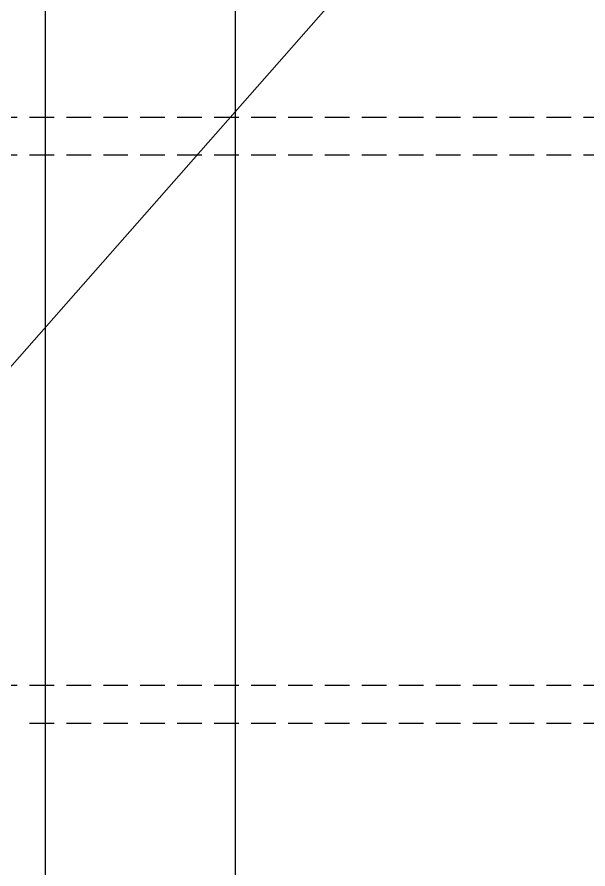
# Model space of a CAD drawing. Header units: millimetres. Extents: x 183355 to 194386, y -190559 to -183233.
# Drawn here: x 186319.7 to 186470.4, y -184347.4 to -184122.5 of the extents above; entities that cross this region are included whole.
import ezdxf

# ---------------------------------------------------------------- set-up
doc = ezdxf.new("R2010")
doc.units = ezdxf.units.MM
doc.header["$LTSCALE"] = 13
doc.linetypes.add('DASHED', pattern=[0.75, 0.5, -0.25])
doc.layers.add('4虚线层', color=6, linetype='DASHED')
doc.layers.add('标注、文本', color=3, linetype='Continuous', lineweight=25)
doc.layers.add('铁心', color=3, linetype='Continuous', lineweight=0)

msp = doc.modelspace()

# ---------------------------------------------------------------- linework, layer by layer
at = {"layer": '4虚线层'}
for p, q in [((186846.215, -184148.969), (186056.562, -184148.969)), ((186846.215, -184158.969), (186066.562, -184158.969)), ((186846.215, -184298.969), (186310.068, -184298.969)), ((186846.215, -184308.969), (186320.068, -184308.969))]:
    msp.add_line(p, q, dxfattribs=at)
at = {"layer": '标注、文本', "color": 2}
msp.add_lwpolyline([(186377.215, -183935.471), (186377.215, -184683.97), (186327.215, -184683.97), (186327.215, -183935.471)], close=True, dxfattribs=at)
at = {"layer": '铁心'}
msp.add_lwpolyline([(186296.293, -184239.375), (186734.31, -183741.726), (186727.733, -183724.309), (186726.081, -183705.787), (186731.002, -183686.6), (186741.844, -183671.646), (186757.553, -183659.099), (186775.231, -183652.37), (186793.602, -183650.458), (186812.679, -183655.79), (186827.894, -183666.481), (186839.688, -183680.886), (186847.17, -183699.868), (186848.821, -183718.391), (186843.75, -183737.316), (186833.059, -183752.531), (186818.393, -183764.477), (186799.672, -183771.807), (186781.149, -183773.459), (186762.224, -183768.388), (186747.009, -183757.696), (186734.31, -183741.726)], dxfattribs=at)

doc.saveas('drawing.dxf')
